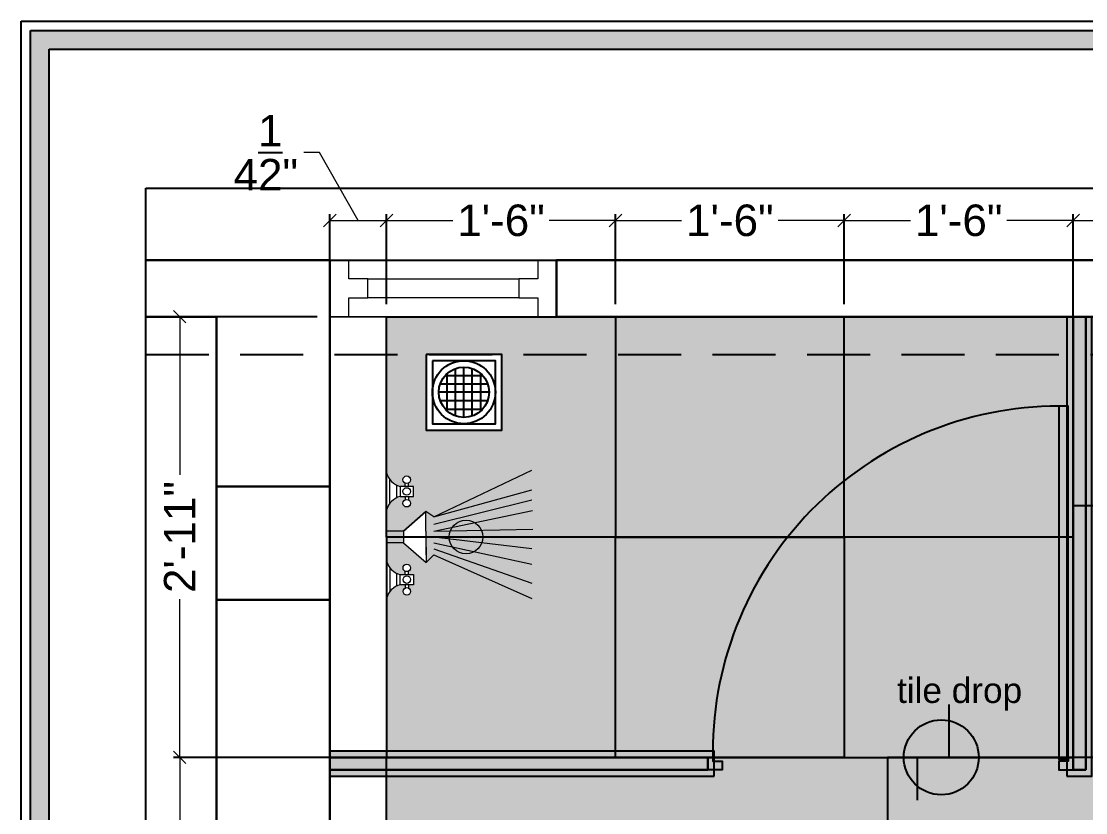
# Model space of a CAD drawing. Header units: millimetres. Extents: x 56222 to 3066687, y -650199 to -121287.
# Drawn here: x 155882.1 to 155966.6, y -180488.2 to -180425.3 of the extents above; entities that cross this region are included whole.
import ezdxf

# ---------------------------------------------------------------- set-up
doc = ezdxf.new("R2010")
doc.units = ezdxf.units.MM
doc.header["$MEASUREMENT"] = 0
doc.header["$PDMODE"] = 35
doc.linetypes.add('HIDDEN', pattern=[0.375, 0.25, -0.125])
doc.layers.get('Defpoints').update_dxf_attribs({"color": 220})
for name, color, linetype in [('AR ELE-5', 134, 'Continuous'), ('SANIT', 232, 'Continuous'), ('WIN', 250, 'Continuous')]:
    doc.layers.add(name, color=color, linetype=linetype)
for name, color, linetype, lineweight in [('BEAM', 160, 'HIDDEN', 25), ('COLUMN', 1, 'Continuous', 30), ('dim05', 1, 'Continuous', 13), ('Electrical', 84, 'Continuous', 30), ('ELEVATION', 250, 'Continuous', 9), ('FIRST FLOOR', 7, 'Continuous', 9), ('FIRST FLOOR ( DW_RAIL )', 7, 'Continuous', 9), ('FIRST FLOOR_( PLine )_', 251, 'Continuous', 30), ('FURNITURE', 32, 'Continuous', 9), ('NAME PLATE', 7, 'Continuous', 25), ('UTILITY', 48, 'Continuous', 9), ('wall', 7, 'Continuous', 30), ('XX~SLAB ( BEAM )~ ( DIM )', 7, 'Continuous', 9)]:
    doc.layers.add(name, color=color, linetype=linetype, lineweight=lineweight)
doc.layers.add('hatch', color=253, linetype='Continuous', lineweight=0, transparency=0.4)
doc.layers.add('XX~SLAB ( PLINE )', color=251, linetype='Continuous', plot=False)
doc.styles.add('Arial', font='arial.ttf')
doc.styles.get("Standard").update_dxf_attribs({"font": 'arial.ttf', "height": 6})
doc.dimstyles.new('ISO-25', dxfattribs={"dimtxt": 2.5, "dimasz": 1, "dimexe": 0.5, "dimexo": 1, "dimtad": 0, "dimdec": 1, "dimlunit": 4, "dimtxsty": 'Standard', "dimblk": 'OBLIQUE', "dimcen": 2.5, "dimclrd": 1, "dimclre": 1, "dimclrt": 5, "dimadec": 0, "dimazin": 0, "dimtfac": 1, "dimtdec": 1, "dimtmove": 0, "dimatfit": 3, "dimfxl": 1, "dimlwd": -1, "dimarcsym": 0})

# ---------------------------------------------------------------- blocks, each defined once
blk = doc.blocks.new('A$C07311617')
at = {"layer": 'UTILITY'}
h = blk.add_hatch(color=7, dxfattribs=at)
h.paths.add_polyline_path([(-3.126835716149799, 2.017337003534522), (-3.126835716149799, 1.182343112304807e-11), (-3.742884686962498, 1.455191522836685e-11), (-3.742884686966136, 0.4626696492578048), (-3.742884686966136, 1.415517793710933)])
h.paths.add_polyline_path([(-3.126835716149799, 1.182343112304807e-11), (-3.126835716149799, -0.4626696491041002), (-3.126835716171627, -2.017337003435387), (-3.742884686962498, -1.591833559269617), (-3.742884686962498, -0.4626696491013718), (-3.742884686962498, 1.455191522836685e-11)])
h = blk.add_hatch(color=7, dxfattribs=at)
h.paths.add_polyline_path([(0, 0.4626696492459814), (3.637978807091713e-12, 9.094947017729282e-13), (-1.347426269778225, 4.547473508864641e-12), (-1.347426269781863, 0.4626696492487099)])
h.paths.add_polyline_path([(3.637978807091713e-12, 9.094947017729282e-13), (3.637978807091713e-12, -0.4626696491141047), (-1.347426269778225, -0.4626696491113762), (-1.347426269778225, 4.547473508864641e-12)])
at = {"layer": 'UTILITY', "color": 7}
for p, q in [((-3.74288468694067, 1.41551779360725), (-11.52353040438175, 4.901414797218422)), ((-0.2669567740813363, 2.443485969569338), (-0.2669555252396094, 4.331301073919349)), ((-3.742884686937032, 0.9390937214593578), (-11.52353040437811, 3.662872738525039)), ((-1.735220927344926, 3.787563456457065), (-1.735220750746521, 4.054520736906852)), ((-1.468263646926061, 3.787563279830465), (-1.468263470324018, 4.054520560279343)), ((-0.8008703710474947, 3.900539159395521), (-0.80087104476479, 2.882150526022997)), ((-1.735221457151056, 2.986691615108612), (-1.735221633778565, 2.719734334659734)), ((-1.468264176754019, 2.986691438532944), (-1.468264353330596, 2.719734158084066)), ((-3.74288468694067, 0.462669649232339), (-11.52353040437811, 2.151666808307709)), ((-3.126835716149799, 2.017337003430839), (-3.74288468694067, 1.41551779360725)), ((-3.126835716149799, -0.4626696492077826), (-3.126835716149799, 2.017337003430839)), ((-1.347426269781863, 0.4626696492232441), (-3.126835716149799, 2.017337003430839)), ((-3.742884686937032, -1.182343112304807e-11), (-11.52353040437811, 0.9254542109592876)), ((-3.126835716149799, 0.46266964923052), (-3.126835716149799, 1.415517793603613)), ((-1.347426269778225, -0.4626696492141491), (-1.347426269781863, 0.4626696492232441)), ((-1.347426269781863, 0.4626696492232441), (0, 0.4626696492205156)), ((3.637978807091713e-12, -0.4626696492177871), (0, 0.4626696492205156)), ((-3.742884686937032, -0.4626696492041447), (-11.62147962161544, -0.605266849378495)), ((-3.742884686937032, -0.4626696492041447), (-11.57386953919195, -2.089283971105033)), ((-3.126835716149799, -0.4626696492077826), (-3.126835716146161, -2.017337003487228)), ((-1.347426269778225, -0.4626696492141491), (-3.126835716146161, -2.017337003487228)), ((-1.347426269778225, -0.4626696492141491), (3.637978807091713e-12, -0.4626696492177871)), ((-3.742884686933394, -1.027251604236881), (-11.52353040440357, -2.957272206558628)), ((-3.742884686937032, -1.591833559346924), (-11.52353040440721, -5.298513193883991)), ((-3.742884686937032, -1.591833559346924), (-11.52353040440357, -3.730237887202748)), ((-3.742884686937032, -1.591833559346924), (-3.126835716146161, -2.017337003487228)), ((-1.73522145718016, -3.219202794794001), (-1.735221633804031, -2.952245514344213)), ((-1.468264176754019, -3.219202618219242), (-1.468264353352424, -2.952245337770364)), ((-0.8008703710693226, -4.133050339089095), (-0.8008710447938938, -3.114661705690196)), ((-0.2669567740813363, -2.675997149268369), (-0.2669555252614373, -4.56381225361838)), ((-1.73522092737403, -4.020074636143363), (-1.735220750771987, -4.287031916593151)), ((-1.468263646951527, -4.020074459515854), (-1.468263470353122, -4.287031739965641))]:
    blk.add_line(p, q, dxfattribs=at)
for points in [[(-1.067828256065695, 2.986691173616236), (-2.135657377835741, 2.9866918800235), (-2.135656848036888, 3.787563721371953), (-1.067827726237738, 3.78756301496378)], [(-1.067828256091161, -3.219202353307992), (-2.135657377839379, -3.219203059708889), (-2.135656848062354, -4.020074901057342), (-1.067827726263204, -4.020074194657354)]]:
    blk.add_lwpolyline(points, close=True, dxfattribs=at)
for points in [[(-1.347426269781863, 0.4626696492487099), (-3.126835716149799, 2.017337003534522)], [(-3.126835716171627, -2.017337003435387), (-1.347426269778225, -0.4626696491113762)]]:
    blk.add_lwpolyline(points, dxfattribs=at)
for centre, radius in [((-1.601741933958692, 4.321477929012872), 0.2984673160830172), ((-1.601742552076757, 3.387127447478633), 0.2984673160830172), ((-1.601743170194823, 2.452776965918019), 0.2984673160830172), ((-6.306237027729367, 3.637978807091713e-12), 1.334791741377552), ((-1.601743170191185, -2.685288145612503), 0.2984673160830172), ((-1.601742552102223, -3.619638627172208), 0.2984673160830172), ((-1.601741933984158, -4.553989108707356), 0.2984673160830172)]:
    blk.add_circle(centre, radius, dxfattribs=at)
for centre, start, end in [((-1.468265148072533, 5.25582779245633), 285.2551379178703, 344.7449378909858), ((-1.468265148097998, 1.518426396096402), 15.25506210855718, 74.74486208234455), ((-1.468265148097998, -1.750937575789976), 285.2551379178703, 344.7449378909858), ((-1.468265148101636, -5.488338972177189), 15.25506210855718, 74.74486208234455)]:
    blk.add_arc(centre, 1.521890353103828, start, end, dxfattribs=at)
blk = doc.blocks.new('NAHNYsquare')
at = {"color": 253}
for p, q in [((4.490711984999961, -1.652207176008914), (1.509288015000038, -1.652207176008914)), ((1.666666666666969, -4.476252494342134), (1.666666666666969, -1.49482852434221)), ((2.333333333333484, -4.871158592506162), (2.333333333333484, -1.099922426178181)), ((3, -0.9855405093421722), (3, -4.985540509342172)), ((3.666666666666968, -4.871158592506162), (3.666666666666968, -1.099922426178181)), ((4.333333333333484, -4.476252494342134), (4.333333333333484, -1.49482852434221)), ((4.88561808316399, -2.318873842675429), (1.114381916836009, -2.318873842675429)), ((5, -2.985540509342172), (1, -2.985540509342172)), ((4.88561808316399, -3.652207176008913), (1.114381916836009, -3.652207176008913)), ((4.490711984999961, -4.318873842675429), (1.509288015000038, -4.318873842675429))]:
    blk.add_line(p, q, dxfattribs=at)
for points in [[(0, -5.985540509342173), (6, -5.985540509342173), (6, 0.0144594906578277), (0, 0.0144594906578277)], [(0.5000000000004547, -5.485540509342399), (5.499999999999544, -5.485540509342399), (5.500000000000454, -0.4855405093421723), (0.4999999999995453, -0.4855405093421723)]]:
    blk.add_lwpolyline(points, close=True)
for radius in [2.5, 2]:
    blk.add_circle((3, -2.985540509342172), radius)
blk = doc.blocks.new('_Oblique')
at = {"layer": 'wall', "color": 0, "lineweight": -2}
blk.add_line((-0.5, -0.5), (0.5, 0.5), dxfattribs=at)
blk = doc.blocks.new('*D803')
at = {"layer": 'Defpoints', "color": 0, "lineweight": 25, "transparency": 16777216}
for p in [(155894.6700632231, -180483.7711411168), (155911.0975616407, -180483.7711411168), (155911.0975616406, -180503.7711411168)]:
    blk.add_point(p, dxfattribs=at)
at = {"layer": 'dim05', "color": 1, "linetype": 'Continuous', "lineweight": -2, "transparency": 16777216}
for p, q in [((155910.0975616407, -180483.7711411168), (155894.1700632231, -180483.7711411168)), ((155910.0975616406, -180503.7711411168), (155894.1700632231, -180503.7711411168))]:
    blk.add_line(p, q, dxfattribs=at)
at = {"layer": 'dim05', "color": 1, "linetype": 'Continuous', "transparency": 16777216}
for p, q in [((155894.6700632231, -180483.7711411168), (155894.6700632231, -180489.9409910486)), ((155894.6700632231, -180503.7711411168), (155894.6700632231, -180497.601291185))]:
    blk.add_line(p, q, dxfattribs=at)
at = {"layer": 'dim05', "color": 1, "transparency": 16777216}
for p, rotation in [((155894.6700632231, -180483.7711411168), 90), ((155894.6700632231, -180503.7711411168), 270)]:
    blk.add_blockref('_Oblique', p, dxfattribs=dict(at, rotation=rotation))
at = {"layer": 'dim05', "color": 5, "lineweight": 25, "transparency": 16777216, "insert": (155894.670063223, -180493.7711411168), "char_height": 2.5, "attachment_point": 5, "rotation": 90, "style": 'Arial'}
blk.add_mtext('1\'-8"', dxfattribs=at)
blk = doc.blocks.new('*D804')
at = {"layer": 'Defpoints', "color": 0, "lineweight": 25, "transparency": 16777216}
for p in [(155894.670063223, -180448.7711411169), (155906.5975616406, -180448.7711411169), (155906.5975616406, -180483.7711411167)]:
    blk.add_point(p, dxfattribs=at)
at = {"layer": 'dim05', "color": 1, "linetype": 'Continuous', "lineweight": -2, "transparency": 16777216}
for p, q in [((155905.5975616406, -180448.7711411169), (155894.170063223, -180448.7711411169)), ((155905.5975616406, -180483.7711411167), (155894.170063223, -180483.7711411167))]:
    blk.add_line(p, q, dxfattribs=at)
at = {"layer": 'dim05', "color": 1, "linetype": 'Continuous', "transparency": 16777216}
for p, q in [((155894.670063223, -180448.7711411169), (155894.670063223, -180461.3308273378)), ((155894.670063223, -180483.7711411167), (155894.670063223, -180471.2114548958))]:
    blk.add_line(p, q, dxfattribs=at)
at = {"layer": 'dim05', "color": 1, "transparency": 16777216}
for p, rotation in [((155894.670063223, -180448.7711411169), 90), ((155894.670063223, -180483.7711411167), 270)]:
    blk.add_blockref('_Oblique', p, dxfattribs=dict(at, rotation=rotation))
at = {"layer": 'dim05', "color": 5, "lineweight": 25, "transparency": 16777216, "insert": (155894.6700632229, -180466.2711411168), "char_height": 2.5, "attachment_point": 5, "rotation": 90, "style": 'Arial'}
blk.add_mtext('2\'-11"', dxfattribs=at)
blk = doc.blocks.new('*D805')
at = {"layer": 'Defpoints', "color": 0, "lineweight": 25, "transparency": 16777216}
for p in [(155911.0975616405, -180441.131158458), (155906.5975616405, -180448.7711411168), (155911.0975616405, -180448.7711411168)]:
    blk.add_point(p, dxfattribs=at)
at = {"layer": 'dim05', "color": 1, "linetype": 'Continuous', "transparency": 16777216}
for p, q in [((155905.7821029093, -180435.7400004354), (155904.5321029093, -180435.7400004354)), ((155908.8475616405, -180441.131158458), (155905.7821029093, -180435.7400004354)), ((155906.5975616405, -180441.131158458), (155911.0975616405, -180441.131158458))]:
    blk.add_line(p, q, dxfattribs=at)
at = {"layer": 'dim05', "color": 1, "linetype": 'Continuous', "lineweight": -2, "transparency": 16777216}
for p, q in [((155906.5975616405, -180447.7711411168), (155906.5975616405, -180440.631158458)), ((155911.0975616405, -180447.7711411168), (155911.0975616405, -180440.631158458))]:
    blk.add_line(p, q, dxfattribs=at)
at = {"layer": 'dim05', "color": 1, "transparency": 16777216, "rotation": 180}
blk.add_blockref('_Oblique', (155906.5975616405, -180441.131158458), dxfattribs=at)
at = {"layer": 'dim05', "color": 1, "transparency": 16777216}
blk.add_blockref('_Oblique', (155911.0975616405, -180441.131158458), dxfattribs=at)
at = {"layer": 'dim05', "color": 5, "lineweight": 25, "transparency": 16777216, "insert": (155901.508569485, -180435.7400004354), "char_height": 2.5, "attachment_point": 5, "style": 'Arial'}
blk.add_mtext('4{\\H1x;\\S1/2;}"', dxfattribs=at)
blk = doc.blocks.new('*D806')
at = {"layer": 'Defpoints', "color": 0, "lineweight": 25, "transparency": 16777216}
for p in [(155929.2642283072, -180441.131158458), (155911.0975616405, -180448.7711411167), (155929.2642283072, -180448.7711411167)]:
    blk.add_point(p, dxfattribs=at)
at = {"layer": 'dim05', "color": 1, "linetype": 'Continuous', "lineweight": -2, "transparency": 16777216}
for p, q in [((155911.0975616405, -180447.7711411167), (155911.0975616405, -180440.631158458)), ((155929.2642283072, -180447.7711411167), (155929.2642283072, -180440.631158458))]:
    blk.add_line(p, q, dxfattribs=at)
at = {"layer": 'dim05', "color": 1, "linetype": 'Continuous', "transparency": 16777216}
for p, q in [((155911.0975616405, -180441.131158458), (155916.3507449056, -180441.131158458)), ((155929.2642283072, -180441.131158458), (155924.0110450421, -180441.131158458))]:
    blk.add_line(p, q, dxfattribs=at)
at = {"layer": 'dim05', "color": 1, "transparency": 16777216, "rotation": 180}
blk.add_blockref('_Oblique', (155911.0975616405, -180441.131158458), dxfattribs=at)
at = {"layer": 'dim05', "color": 1, "transparency": 16777216}
blk.add_blockref('_Oblique', (155929.2642283072, -180441.131158458), dxfattribs=at)
at = {"layer": 'dim05', "color": 5, "lineweight": 25, "transparency": 16777216, "insert": (155920.1808949739, -180441.131158458), "char_height": 2.5, "attachment_point": 5, "style": 'Arial'}
blk.add_mtext('1\'-6"', dxfattribs=at)
blk = doc.blocks.new('*D807')
at = {"layer": 'Defpoints', "color": 0, "lineweight": 25, "transparency": 16777216}
for p in [(155929.2642283072, -180441.131158458), (155929.2642283072, -180448.7711411167), (155947.4308949739, -180448.7711411168)]:
    blk.add_point(p, dxfattribs=at)
at = {"layer": 'dim05', "color": 1, "linetype": 'Continuous', "lineweight": -2, "transparency": 16777216}
for p, q in [((155929.2642283072, -180447.7711411167), (155929.2642283072, -180440.631158458)), ((155947.4308949739, -180447.7711411168), (155947.4308949739, -180440.631158458))]:
    blk.add_line(p, q, dxfattribs=at)
at = {"layer": 'dim05', "color": 1, "linetype": 'Continuous', "transparency": 16777216}
for p, q in [((155929.2642283072, -180441.131158458), (155934.5174115723, -180441.131158458)), ((155947.4308949739, -180441.131158458), (155942.1777117088, -180441.131158458))]:
    blk.add_line(p, q, dxfattribs=at)
at = {"layer": 'dim05', "color": 1, "transparency": 16777216, "rotation": 180}
blk.add_blockref('_Oblique', (155929.2642283072, -180441.131158458), dxfattribs=at)
at = {"layer": 'dim05', "color": 1, "transparency": 16777216}
blk.add_blockref('_Oblique', (155947.4308949739, -180441.131158458), dxfattribs=at)
at = {"layer": 'dim05', "color": 5, "lineweight": 25, "transparency": 16777216, "insert": (155938.3475616405, -180441.131158458), "char_height": 2.5, "attachment_point": 5, "style": 'Arial'}
blk.add_mtext('1\'-6"', dxfattribs=at)
blk = doc.blocks.new('*D808')
at = {"layer": 'Defpoints', "color": 0, "lineweight": 25, "transparency": 16777216}
for p in [(155965.5975616406, -180441.131158458), (155947.4308949739, -180448.7711411168), (155965.5975616406, -180448.7711411168)]:
    blk.add_point(p, dxfattribs=at)
at = {"layer": 'dim05', "color": 1, "linetype": 'Continuous', "lineweight": -2, "transparency": 16777216}
for p, q in [((155947.4308949739, -180447.7711411168), (155947.4308949739, -180440.631158458)), ((155965.5975616406, -180447.7711411168), (155965.5975616406, -180440.631158458))]:
    blk.add_line(p, q, dxfattribs=at)
at = {"layer": 'dim05', "color": 1, "linetype": 'Continuous', "transparency": 16777216}
for p, q in [((155947.4308949739, -180441.131158458), (155952.684078239, -180441.131158458)), ((155965.5975616406, -180441.131158458), (155960.3443783754, -180441.131158458))]:
    blk.add_line(p, q, dxfattribs=at)
at = {"layer": 'dim05', "color": 1, "transparency": 16777216, "rotation": 180}
blk.add_blockref('_Oblique', (155947.4308949739, -180441.131158458), dxfattribs=at)
at = {"layer": 'dim05', "color": 1, "transparency": 16777216}
blk.add_blockref('_Oblique', (155965.5975616406, -180441.131158458), dxfattribs=at)
at = {"layer": 'dim05', "color": 5, "lineweight": 25, "transparency": 16777216, "insert": (155956.5142283072, -180441.131158458), "char_height": 2.5, "attachment_point": 5, "style": 'Arial'}
blk.add_mtext('1\'-6"', dxfattribs=at)
blk = doc.blocks.new('*D809')
at = {"layer": 'Defpoints', "color": 0, "lineweight": 25, "transparency": 16777216}
for p in [(155965.5975616406, -180441.131158458), (155965.5975616406, -180452.1822257781), (155981.8475616405, -180452.1822257781)]:
    blk.add_point(p, dxfattribs=at)
at = {"layer": 'dim05', "color": 1, "linetype": 'Continuous', "lineweight": -2, "transparency": 16777216}
for p, q in [((155965.5975616406, -180451.1822257781), (155965.5975616406, -180440.631158458)), ((155981.8475616405, -180451.1822257781), (155981.8475616405, -180440.631158458))]:
    blk.add_line(p, q, dxfattribs=at)
at = {"layer": 'dim05', "color": 1, "linetype": 'Continuous', "transparency": 16777216}
for p, q in [((155965.5975616406, -180441.131158458), (155969.8924115723, -180441.131158458)), ((155981.8475616405, -180441.131158458), (155977.5527117088, -180441.131158458))]:
    blk.add_line(p, q, dxfattribs=at)
at = {"layer": 'dim05', "color": 1, "transparency": 16777216, "rotation": 180}
blk.add_blockref('_Oblique', (155965.5975616406, -180441.131158458), dxfattribs=at)
at = {"layer": 'dim05', "color": 1, "transparency": 16777216}
blk.add_blockref('_Oblique', (155981.8475616405, -180441.131158458), dxfattribs=at)
at = {"layer": 'dim05', "color": 5, "lineweight": 25, "transparency": 16777216, "insert": (155973.7225616405, -180441.131158458), "char_height": 2.5, "attachment_point": 5, "style": 'Arial'}
blk.add_mtext('1\'-4"', dxfattribs=at)
blk = doc.blocks.new('DF DF D')
at = {"layer": 'WIN'}
h = blk.add_hatch(color=256, dxfattribs=at)
h.dxf.hatch_style = 1
h.paths.add_polyline_path([(3351769.165312497, -515756.2057603541), (3351769.165312497, -515753.289356632, 0.04993941860310695), (3351768.575367301, -515753.2302862735, 0.6997757041052807), (3351766.660128281, -515758.4828869425), (3351766.660128281, -515756.2057603541)])
blk.add_lwpolyline([(3351769.165312497, -515751.9982955473), (3351769.165312497, -515756.2057603541), (3351766.660128281, -515756.2057603541), (3351766.660128281, -515759.6127627929)], dxfattribs=at)
blk.add_circle((3351768.575367301, -515756.2057603541), 2.975474080919021, dxfattribs=at)

msp = doc.modelspace()

# ---------------------------------------------------------------- hatches: boundary and pattern name
at = {"layer": 'hatch', "linetype": 'Continuous', "lineweight": 25}
h = msp.add_hatch(color=256, dxfattribs=at)
h.dxf.hatch_style = 1
h.paths.add_polyline_path([(155965.1039999438, -180485.2711411168), (155967.0911233373, -180485.2711411168), (155967.0911233383, -180448.7711411168), (155965.1039999448, -180448.7711411168)])
h = msp.add_hatch(color=256, dxfattribs=at)
h.dxf.hatch_style = 1
h.paths.add_polyline_path([(155906.5975616405, -180485.2647028135), (155937.0942399855, -180485.2647028135), (155937.0942399855, -180483.27757942), (155906.5975616405, -180483.27757942)])
at = {"layer": 'NAME PLATE', "true_color": 0xd39e00}
h = msp.add_hatch(color=42, dxfattribs=at)
h.paths.add_polyline_path([(155882.8321803774, -180573.5717658506), (156092.4295255835, -180573.5717658506), (156092.4295255835, -180426.041354907), (155882.8321803774, -180426.041354907)])
h.paths.add_polyline_path([(155884.3031755409, -180572.1007706868), (156090.9585304197, -180572.1007706868), (156090.9585304197, -180427.5123500708), (155884.3031755409, -180427.5123500708)], flags=16)
at = {"layer": 'XX~SLAB ( BEAM )~ ( DIM )', "linetype": 'Continuous', "lineweight": 25, "true_color": 0x465e1c, "transparency": 33554556}
h = msp.add_hatch(color=69, dxfattribs=at)
h.dxf.hatch_style = 1
h.paths.add_polyline_path([(155947.4308949739, -180483.7711411167), (155965.5975616406, -180483.7711411167), (155965.5975616406, -180466.2711411168), (155947.4308949739, -180466.2711411168)])
h.paths.add_polyline_path([(155947.4308949739, -180466.2711411168), (155965.5975616406, -180466.2711411168), (155965.5975616406, -180448.7711411168), (155947.4308949739, -180448.7711411168)])
h.paths.add_polyline_path([(155929.2642283072, -180466.2711411168), (155947.4308949739, -180466.2711411168), (155947.4308949739, -180448.7711411168), (155929.2642283072, -180448.7711411168)])
h.paths.add_polyline_path([(155929.2642283072, -180483.7711411167), (155947.4308949739, -180483.7711411167), (155947.4308949739, -180466.2711411168), (155929.2642283072, -180466.2711411168)])
edge = h.paths.add_edge_path()
edge.add_line((155911.0975616405, -180483.7711411167), (155929.2642283072, -180483.7711411167))
edge.add_line((155929.2642283072, -180483.7711411167), (155929.2642283072, -180466.2711411168))
edge.add_line((155929.2642283072, -180466.2711411168), (155918.7385843753, -180466.2711411168))
edge.add_arc((155918.0391667518, -180477.9925518865), 11.74225938419438, 446.5852047127726, 459.6183301446159)
edge.add_line((155916.0772209784, -180466.4153577434), (155914.8587303394, -180466.2711411168))
edge.add_line((155914.8587303394, -180466.2711411168), (155914.2243978793, -180466.2711411168))
edge.add_line((155914.2243978793, -180466.2711411168), (155914.2255632447, -180468.2866698677))
edge.add_line((155914.2255632447, -180468.2866698677), (155912.4452551976, -180466.7330316158))
edge.add_line((155912.4452551976, -180466.7330316158), (155911.0975616405, -180466.7338108433))
edge.add_line((155911.0975616405, -180466.7338108433), (155911.0975616405, -180468.1859204619))
edge.add_arc((155912.5667044871, -180467.788718318), 1.521890353112017, 195.1289685864633, 254.7780129021633)
edge.add_line((155912.1671177447, -180469.2572143794), (155912.5675524568, -180469.2569831156))
edge.add_line((155912.5675524568, -180469.2569831156), (155912.5673982805, -180468.990025883))
edge.add_arc((155912.7007227222, -180468.7229915556), 0.2984673160567144, 179.999999994413, 243.4680392316186, ccw=False)
edge.add_arc((155912.7007227222, -180468.7229915556), 0.2984673160826787, 0, 180, ccw=False)
edge.add_arc((155912.7007227221, -180468.7229915556), 0.2984673161117826, 296.5981410185957, 360, ccw=False)
edge.add_line((155912.8343555164, -180468.9898717067), (155912.8345096926, -180469.2568289393))
edge.add_line((155912.8345096926, -180469.2568289393), (155913.2349455466, -180469.2565976748))
edge.add_line((155913.2349455466, -180469.2565976748), (155913.2354080755, -180470.0574693826))
edge.add_line((155913.2354080755, -180470.0574693826), (155912.8349722216, -180470.057700647))
edge.add_line((155912.8349722216, -180470.057700647), (155912.8351263979, -180470.3246578795))
edge.add_arc((155912.7018019563, -180470.591692207), 0.298467316095829, 360, 423.4680392541014, ccw=False)
edge.add_arc((155912.7018019563, -180470.591692207), 0.2984673160826787, 180, 360, ccw=False)
edge.add_arc((155912.7018019563, -180470.591692207), 0.2984673161117826, 116.59814103108849, 180, ccw=False)
edge.add_line((155912.568169162, -180470.3248120559), (155912.5680149857, -180470.0578548234))
edge.add_line((155912.5680149857, -180470.0578548234), (155912.1675808034, -180470.0580860869))
edge.add_arc((155912.5688654275, -180471.5261190897), 1.521890353101115, 465.288243172657, 525.1859462190403)
edge.add_line((155911.0975616405, -180471.1369977548), (155911.0975616405, -180483.7711411167))
edge = h.paths.add_edge_path()
edge.add_arc((155912.5626532225, -180460.7819541209), 1.521890353141524, 195.7027405623721, 254.7780129037959)
edge.add_line((155912.1630664801, -180462.2504501823), (155912.563500662, -180462.250218389))
edge.add_line((155912.563500662, -180462.250218389), (155912.5633461325, -180461.9832611567))
edge.add_arc((155912.6966702208, -180461.7162266529), 0.298467316063806, 179.999999994413, 243.4681150481479, ccw=False)
edge.add_arc((155912.6966702208, -180461.7162266528), 0.2984673160826787, 0, 180, ccw=False)
edge.add_arc((155912.6966702208, -180461.7162266528), 0.2984673160826787, 296.59821682263356, 360, ccw=False)
edge.add_line((155912.8303033682, -180461.9831066272), (155912.8304578977, -180462.2500638595))
edge.add_line((155912.8304578977, -180462.2500638595), (155913.2308937513, -180462.2498320652))
edge.add_line((155913.2308937513, -180462.2498320652), (155913.2313573398, -180463.0507037724))
edge.add_line((155913.2313573398, -180463.0507037724), (155912.8309214862, -180463.0509355667))
edge.add_line((155912.8309214862, -180463.0509355667), (155912.8310760157, -180463.317892799))
edge.add_arc((155912.6977519274, -180463.5849273029), 0.2984673160898448, 360, 423.46811505064363, ccw=False)
edge.add_arc((155912.6977519274, -180463.5849273029), 0.2984673160826787, 180, 360, ccw=False)
edge.add_arc((155912.6977519274, -180463.5849273029), 0.2984673160826787, 116.5982168301307, 180, ccw=False)
edge.add_line((155912.56411878, -180463.3180473286), (155912.5639642505, -180463.0510900962))
edge.add_line((155912.5639642505, -180463.0510900962), (155912.1635295388, -180463.0513218898))
edge.add_arc((155912.5648141629, -180464.5193548926), 1.521890353121514, 465.2882431713112, 524.6007127148181)
edge.add_line((155911.0975616405, -180464.1152258506), (155911.0975616405, -180465.8084713902))
edge.add_line((155911.0975616405, -180465.8084713902), (155912.4447201727, -180465.8076924721))
edge.add_line((155912.4447201727, -180465.8076924721), (155914.2232304233, -180464.2519965351))
edge.add_line((155914.2232304233, -180464.2519965351), (155914.2241293215, -180465.8066636295))
edge.add_line((155914.2241293215, -180465.8066636295), (155914.2243978793, -180466.2711411168))
edge.add_line((155914.2243978793, -180466.2711411168), (155916.0690108529, -180466.2711411168))
edge.add_arc((155917.4037976142, -180466.2674948929), 1.334791741399671, 158.6546316827343, 180.1565139291621, ccw=False)
edge.add_line((155916.1605681766, -180465.7816455761), (155916.0754934048, -180466.1360531939))
edge.add_line((155916.0754934048, -180466.1360531939), (155915.9389801659, -180466.3882554227))
edge.add_arc((155917.9795465267, -180481.6470951909), 15.39467772134489, 447.17387360114526, 457.6169788891216, ccw=False)
edge.add_line((155918.7385843753, -180466.2711411168), (155929.2642283072, -180466.2711411168))
edge.add_line((155929.2642283072, -180466.2711411168), (155929.2642283072, -180448.7711411168))
edge.add_line((155929.2642283072, -180448.7711411168), (155911.0975616405, -180448.7711411168))
edge.add_line((155911.0975616405, -180448.7711411168), (155911.0975616405, -180461.1938484077))
h.paths.add_polyline_path([(155920.2337535925, -180457.770769899), (155914.2337535925, -180457.770769899), (155914.2337535925, -180451.770769899), (155920.2337535925, -180451.770769899)], flags=16)
h.paths.add_polyline_path([(155919.7337535925, -180457.270769899), (155914.7337535925, -180457.270769899), (155914.7337535925, -180452.270769899), (155919.7337535925, -180452.270769899)], flags=0)
edge = h.paths.add_edge_path(flags=0)
edge.add_arc((155917.2337535925, -180454.770769899), 2.5, 180, 540)
edge = h.paths.add_edge_path(flags=0)
edge.add_arc((155917.2337535925, -180454.770769899), 2, 180, 540)
h.paths.add_polyline_path([(155918.5670869259, -180456.1041032323), (155915.9004202592, -180456.1041032323), (155915.9004202592, -180453.4374365656), (155918.5670869259, -180453.4374365656)], flags=0)
h.paths.add_polyline_path([(155916.5670869259, -180455.4374365656), (155916.5670869259, -180454.1041032323), (155917.9004202592, -180454.1041032323), (155917.9004202592, -180455.4374365656)], flags=0)
at = {"layer": 'XX~SLAB ( BEAM )~ ( DIM )', "linetype": 'Continuous', "lineweight": 25, "true_color": 0xd0e9ce, "transparency": 33554559}
h = msp.add_hatch(dxfattribs=at)
h.set_pattern_fill('HOUND', color=254, angle=225)
h.set_pattern_definition([(225, (309657.1134825115, -361631.8408200726), (-0.1325825214724777, -0.2209708691207961), [1, -0.5]), (315, (309657.1134825115, -361631.8408200726), (-0.1325825214724776, 0.2209708691207961), [1, -0.5])])
h.paths.add_polyline_path([(155911.0975616405, -180503.7711411168), (155950.8535616405, -180503.7711411168), (155950.8535616405, -180483.7711411167), (155936.5975616425, -180483.7711411167), (155936.5975616415, -180484.7711411167), (155911.0975616405, -180484.7711411167)])
h.paths.add_polyline_path([(155911.0975616405, -180523.7711411168), (155950.8535616405, -180523.7711411168), (155950.8535616405, -180503.7711411168), (155911.0975616405, -180503.7711411168)])
h.paths.add_polyline_path([(155950.8535616405, -180523.7711411168), (155998.0975616405, -180523.7711411168), (155998.0975616405, -180503.7711411168), (155950.8535616405, -180503.7711411168)])
h.paths.add_polyline_path([(155950.8535616405, -180503.7711411168), (155998.0975616405, -180503.7711411168), (155998.0975616405, -180483.7711411167), (155966.5975616405, -180483.7711411168), (155966.5975616405, -180484.7711411168), (155965.5975616405, -180484.7711411168), (155965.5975616405, -180483.7711411167), (155950.8535616405, -180483.7711411167)])
h.paths.add_polyline_path([(155966.5975616405, -180483.7711411168), (155998.0975616405, -180483.7711411167), (155998.0975616405, -180463.7711411167), (155966.5975616405, -180463.7711411167)])
h.paths.add_polyline_path([(155966.5975616405, -180463.7711411167), (155998.0975616405, -180463.7711411167), (155998.0975616405, -180448.7711411168), (155966.5975616405, -180448.7711411168)])

# ---------------------------------------------------------------- linework, layer by layer
at = {"layer": 'AR ELE-5'}
for points in [[(155965.197561641, -180483.9139973194), (155965.197561641, -180455.8711411255), (155964.472561641, -180455.8711411255), (155964.472561641, -180483.9139973194)], [(155936.5975616425, -180483.7711411167), (155936.9975616425, -180483.7711411167), (155936.9975616425, -180484.0711411167), (155937.7263483715, -180484.0711411167), (155937.7263483715, -180484.7711411167), (155936.5975616425, -180484.7711411167)], [(155965.597561641, -180483.771141124), (155965.197561641, -180483.771141124), (155965.197561641, -180484.071141124), (155964.468774912, -180484.071141124), (155964.468774912, -180484.771141124), (155965.597561641, -180484.771141124)]]:
    msp.add_lwpolyline(points, close=True, dxfattribs=at)
at = {"layer": 'AR ELE-5', "linetype": 'Continuous', "lineweight": 25}
msp.add_arc((155964.472561641, -180483.355460716), 27.48431959049776, 90, 181.4921272356792, dxfattribs=at)
at = {"layer": 'BEAM', "ltscale": 20}
msp.add_line((155891.9741350763, -180451.7711411168), (156009.6580838094, -180451.7711411168), dxfattribs=at)
at = {"layer": 'COLUMN'}
msp.add_lwpolyline([(155897.5975616405, -180462.2711411167), (155906.5975616405, -180462.2711411167), (155906.5975616405, -180471.2711411167), (155897.5975616405, -180471.2711411167)], close=True, dxfattribs=at)
at = {"layer": 'dim05', "color": 27, "lineweight": 25, "true_color": 0x7d5120}
msp.add_lwpolyline([(155929.2642283072, -180466.2711411168), (155911.0975616405, -180466.2711411168), (155911.0975616405, -180483.7711411167), (155929.2642283072, -180483.7711411167)], close=True, dxfattribs=at)
at = {"layer": 'ELEVATION', "lineweight": 25, "transparency": 33554600}
msp.add_lwpolyline([(155891.9741350763, -180438.5582351318), (156009.6580838094, -180438.5582351318), (156009.6580838094, -180535.2654878196), (155891.9741350763, -180535.2654878196)], close=True, dxfattribs=at)
at = {"layer": 'FIRST FLOOR'}
for p, q in [((155891.9741350763, -180444.2711411168), (156009.6580838094, -180444.2711411168)), ((155906.5975616405, -180523.7711411168), (155906.5975616405, -180444.2711411168)), ((155924.5975616405, -180448.7711411168), (155924.5975616405, -180444.2711411168)), ((155891.9741350763, -180448.7711411168), (155897.5975616405, -180448.7711411168)), ((155897.5975616405, -180523.7711411168), (155897.5975616405, -180448.7711411168)), ((155906.5975616405, -180448.7711411168), (155998.0975616405, -180448.7711411168))]:
    msp.add_line(p, q, dxfattribs=at)
at = {"layer": 'FIRST FLOOR ( DW_RAIL )'}
msp.add_lwpolyline([(155924.5975616405, -180444.2711411167), (155923.0975616405, -180444.2711411167), (155923.0975616405, -180445.7711411167), (155921.5975616405, -180445.7711411167), (155921.5975616405, -180447.2711411168), (155909.5975616405, -180447.2711411169), (155909.5975616405, -180445.7711411169), (155908.0975616405, -180445.7711411169), (155908.0975616405, -180444.2711411167), (155906.5975616405, -180444.2711411169), (155906.5975616405, -180448.7711411167), (155908.0975616405, -180448.7711411167), (155908.0975616405, -180447.2711411165), (155909.5975616405, -180447.2711411169), (155909.5975616405, -180445.7711411169), (155921.5975616405, -180445.7711411168), (155921.5975616405, -180447.2711411168), (155923.0975616405, -180447.2711411168), (155923.0975616405, -180448.7711411167), (155924.5975616405, -180448.7711411167), (155924.5975616405, -180444.2711411167), (155906.5975616405, -180444.2711411167), (155906.5975616405, -180448.7711411167), (155924.5975616405, -180448.7711411167)], close=True, dxfattribs=at)
at = {"layer": 'FIRST FLOOR_( PLine )_'}
for p, q in [((155906.5975616405, -180444.2711411168), (155891.9741350763, -180444.2711411168)), ((155906.5975616405, -180523.7711411168), (155906.5975616405, -180444.2711411168)), ((155891.9741350763, -180448.7711411168), (155897.5975616405, -180448.7711411168)), ((155897.5975616405, -180448.7711411168), (155897.5975616405, -180523.7711411168))]:
    msp.add_line(p, q, dxfattribs=at)
msp.add_lwpolyline([(156009.6580838094, -180444.2711411168), (155924.5975616405, -180444.2711411168), (155924.5975616405, -180448.7711411168), (155998.0975616405, -180448.7711411168), (155998.0975616405, -180535.2654878196)], dxfattribs=at)
at = {"layer": 'FURNITURE', "color": 5, "lineweight": 30, "ltscale": 10000}
for p, q in [((155965.5975616405, -180448.7711411168), (155965.5975616405, -180484.7711411168)), ((155966.5975616405, -180448.7711411168), (155966.5975616405, -180484.7711411168)), ((155906.5975616405, -180483.7711411167), (155936.5975616425, -180483.7711411167)), ((155936.5975616425, -180483.7711411167), (155936.5975616415, -180484.7711411168)), ((155906.5975616405, -180484.7711411167), (155936.5975616425, -180484.7711411167)), ((155966.5975616405, -180484.7711411168), (155965.5975616405, -180484.7711411168))]:
    msp.add_line(p, q, dxfattribs=at)
at = {"layer": 'FURNITURE'}
for points in [[(155906.5975616405, -180484.7711411167), (155911.0975616405, -180484.7711411167), (155911.0975616405, -180448.7711411168), (155906.5975616405, -180448.7711411167)], [(155911.0975616405, -180523.677323774), (155906.5975616405, -180523.677323774), (155906.5975616405, -180484.7711411167), (155911.0975616405, -180484.7711411167)]]:
    msp.add_lwpolyline(points, close=True, dxfattribs=at)
at = {"layer": 'NAME PLATE', "color": 42, "true_color": 0xd39e00}
for points in [[(155882.0966827955, -180425.3058573251), (156093.1650231651, -180425.3058573251), (156093.1650231651, -180574.3072634324), (155882.0966827955, -180574.3072634324)], [(155882.8321803774, -180426.041354907), (156092.4295255835, -180426.041354907), (156092.4295255835, -180573.5717658506), (155882.8321803774, -180573.5717658506)], [(155884.3031755409, -180427.5123500708), (156090.9585304197, -180427.5123500708), (156090.9585304197, -180572.1007706868), (155884.3031755409, -180572.1007706868)]]:
    msp.add_lwpolyline(points, close=True, dxfattribs=at)
at = {"layer": 'XX~SLAB ( BEAM )~ ( DIM )', "color": 34, "linetype": 'Continuous', "lineweight": 25}
msp.add_line((155965.5975616405, -180466.2711411168), (155911.0975616405, -180466.2711411168), dxfattribs=at)
at = {"layer": 'XX~SLAB ( BEAM )~ ( DIM )', "color": 67, "linetype": 'Continuous', "lineweight": 25, "true_color": 0x727430}
for points in [[(155929.2642283072, -180466.2711411168), (155911.0975616405, -180466.2711411168), (155911.0975616405, -180448.7711411168), (155929.2642283072, -180448.7711411168)], [(155929.2642283072, -180466.2711411168), (155947.4308949739, -180466.2711411168), (155947.4308949739, -180448.7711411168), (155929.2642283072, -180448.7711411168)], [(155965.5975616406, -180466.2711411168), (155947.4308949739, -180466.2711411168), (155947.4308949739, -180448.7711411168), (155965.5975616406, -180448.7711411168)], [(155965.5975616405, -180448.7711411168), (155965.5975616405, -180463.7711411167), (155998.0975616405, -180463.7711411167), (155998.0975616405, -180448.7711411168)], [(155965.5975616405, -180483.7711411168), (155965.5975616405, -180463.7711411167), (155998.0975616405, -180463.7711411167), (155998.0975616405, -180483.7711411167)], [(155929.2642283072, -180466.2711411168), (155947.4308949739, -180466.2711411168), (155947.4308949739, -180483.7711411167), (155929.2642283072, -180483.7711411167)], [(155965.5975616406, -180466.2711411168), (155947.4308949739, -180466.2711411168), (155947.4308949739, -180483.7711411167), (155965.5975616406, -180483.7711411167)], [(155950.8535616405, -180483.7711411167), (155950.8535616405, -180503.7711411168), (155911.0975616405, -180503.7711411168), (155911.0975616405, -180483.7711411167)], [(155950.8535616405, -180483.7711411167), (155950.8535616405, -180503.7711411168), (155998.0975616405, -180503.7711411168), (155998.0975616405, -180483.7711411167)]]:
    msp.add_lwpolyline(points, close=True, dxfattribs=at)
at = {"layer": 'XX~SLAB ( BEAM )~ ( DIM )', "color": 27, "lineweight": 25, "true_color": 0x7d5120}
for points in [[(155965.1039999438, -180485.2711411168), (155967.0911233373, -180485.2711411168), (155967.0911233383, -180448.7711411168), (155965.1039999448, -180448.7711411168)], [(155937.0942399855, -180485.2647028135), (155937.0942399855, -180483.27757942), (155906.5975616405, -180483.27757942), (155906.5975616405, -180485.2647028135)]]:
    msp.add_lwpolyline(points, close=True, dxfattribs=at)
at = {"layer": 'XX~SLAB ( PLINE )'}
msp.add_lwpolyline([(155891.9741350763, -180444.2711334424), (156009.6580838094, -180444.2711275542)], dxfattribs=at)

# ---------------------------------------------------------------- block references
at = {"lineweight": 35}
msp.add_blockref('DF DF D', (-3195813.443973658, 335272.4346192397), dxfattribs=at)
at = {"layer": 'FURNITURE', "lineweight": 18, "rotation": 180.033128036849}
msp.add_blockref('A$C07311617', (155911.0975616405, -180466.2711411168), dxfattribs=at)
at = {"layer": 'SANIT', "linetype": 'ByBlock', "rotation": 269.9999999999999}
msp.add_blockref('NAHNYsquare', (155920.2192941019, -180451.770769899), dxfattribs=at)

# ---------------------------------------------------------------- texts
at = {"layer": 'Electrical', "color": 240, "true_color": 0xed1f24, "transparency": 33554687}
msp.add_text('tile drop', height=2, dxfattribs=at).set_placement((155951.6150182577, -180479.4513871253))

# ---------------------------------------------------------------- dimensions: what is measured, and where the dimension line sits
at = {"layer": 'dim05', "color": 27, "lineweight": 25, "true_color": 0x7d5120}
dim = msp.add_linear_dim(base=(155911.0975616405, -180441.131158458), p1=(155906.5975616405, -180448.7711411168), p2=(155911.0975616405, -180448.7711411168), angle=180, dimstyle='ISO-25', override={"dimtxsty": 'Arial', "dimtmove": 1}, dxfattribs=at)
dim.commit()
dim.dimension.update_dxf_attribs({"geometry": '*D805', "text_midpoint": (155903.9071029093, -180435.7400004354), "dimtype": 160})
for base, p1, p2, angle, override, picture, middle in [((155929.2642283072, -180441.131158458), (155911.0975616405, -180448.7711411167), (155929.2642283072, -180448.7711411167), 180, {"dimtxsty": 'Arial', "dimtmove": 1}, '*D806', (155920.1808949739, -180441.131158458)), ((155929.2642283072, -180441.131158458), (155947.4308949739, -180448.7711411168), (155929.2642283072, -180448.7711411167), 180, {"dimtxsty": 'Arial', "dimtmove": 1}, '*D807', (155938.3475616405, -180441.131158458)), ((155965.5975616406, -180441.131158458), (155947.4308949739, -180448.7711411168), (155965.5975616406, -180448.7711411168), 180, {"dimtxsty": 'Arial', "dimtmove": 1}, '*D808', (155956.5142283072, -180441.131158458)), ((155965.5975616406, -180441.131158458), (155981.8475616405, -180452.1822257781), (155965.5975616406, -180452.1822257781), 180, {"dimdec": 0, "dimtxsty": 'Arial', "dimtmove": 1}, '*D809', (155973.7225616405, -180441.131158458)), ((155894.670063223, -180448.7711411169), (155906.5975616405, -180483.7711411167), (155906.5975616405, -180448.7711411168), 270, {"dimtxsty": 'Arial', "dimtmove": 1}, '*D804', (155894.6700632229, -180466.2711411168)), ((155894.6700632231, -180483.7711411168), (155911.0975616405, -180503.7711411167), (155911.0975616406, -180483.7711411167), 270, {"dimtxsty": 'Arial', "dimtmove": 1}, '*D803', (155894.670063223, -180493.7711411168))]:
    dim = msp.add_linear_dim(base=base, p1=p1, p2=p2, angle=angle, dimstyle='ISO-25', override=override, dxfattribs=at)
    dim.commit()
    dim.dimension.update_dxf_attribs({"geometry": picture, "text_midpoint": middle})

doc.saveas('drawing.dxf')
